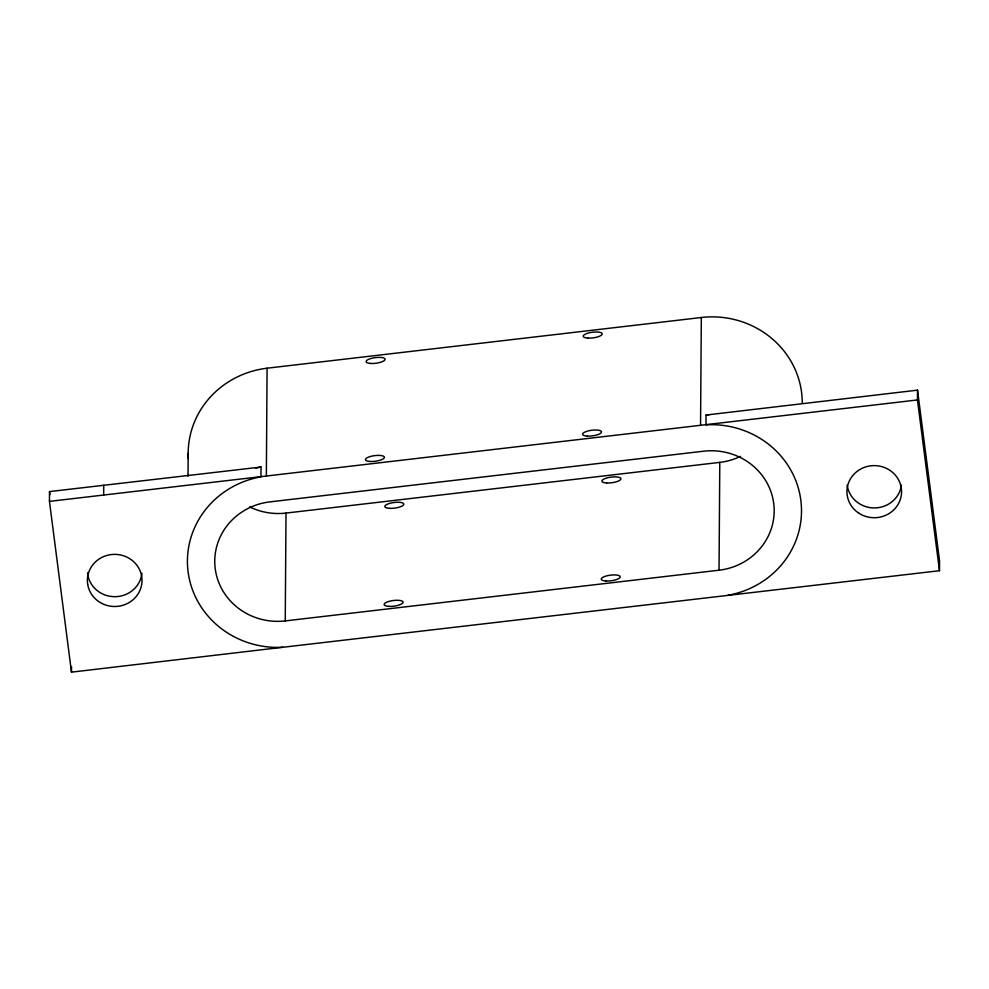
<?xml version="1.0" encoding="UTF-8"?>
<svg xmlns="http://www.w3.org/2000/svg" width="989" height="989" viewBox="0 0 989 989"><rect width="100%" height="100%" fill="white"/><g stroke="black" fill="none" stroke-linecap="round" stroke-linejoin="round"><path stroke-width="1.48" d="M282.941 647.263L71.48 672.149L49.45 501.374L49.524 491.582L261.034 467.031L260.96 476.834A90.147 86.018 0.4 0 0 188.095 571.852A90.147 86.018 0.4 0 0 282.941 647.263L939.476 570.715L939.55 560.911L917.52 390.148L706.059 415.034L705.985 424.825A90.147 86.018 0.4 0 1 800.83 500.249A90.147 86.018 0.4 0 1 727.966 595.267M71.48 672.149L71.517 666.537M49.45 501.374L103.672 495.044L103.746 485.24M188.021 476.216L188.182 453.234M103.672 495.044L266.35 476.03L267.092 368.205L703.908 317.209A90.147 86.018 0.4 0 1 802.264 403.203M285.252 620.907A62.826 59.958 0.4 0 1 215.219 568.675A62.826 59.958 0.4 0 1 269.898 501.88L703.686 451.194A62.826 59.958 0.4 0 1 773.719 503.413A62.826 59.958 0.4 0 1 719.04 570.208L285.252 620.907L286.006 513.081A62.826 59.958 0.4 0 1 249.624 506.887M266.35 476.03L700.558 425.295L701.312 317.469M719.04 570.208L719.794 462.382A62.826 59.958 0.4 0 0 740.464 456.399M939.476 570.715L917.458 399.952L917.52 390.148M267.092 368.205L264.508 368.551A90.147 86.018 0.4 0 0 188.343 458.636M917.458 399.952L700.558 425.295M286.006 513.081L719.794 462.382M49.524 491.582L49.907 494.624M87.551 572.891L87.749 574.522A27.321 26.073 0.4 0 0 115.441 596.676A27.321 26.073 0.4 0 0 141.934 573.261M706.059 415.034A90.147 86.018 0.4 0 1 708.878 414.91M255.496 468.193A90.147 86.018 0.4 0 1 261.034 467.031M901.399 485.228A27.321 26.073 0.4 0 1 874.227 507.938A27.321 26.073 0.4 0 1 847.202 485.03M87.675 584.326L87.477 582.694A27.321 26.073 0.4 0 1 125.702 556.572A27.321 26.073 0.4 0 1 131.29 601.139A27.321 26.073 0.4 0 1 87.675 584.326M370.776 363.458A9.556 2.831 -7.4 0 0 385.104 359.341A9.556 2.831 -7.4 0 0 370.962 358.488A9.556 2.831 -7.4 0 0 370.776 363.458M587.961 338.09A9.556 2.831 -7.4 0 0 602.214 333.948A9.556 2.831 -7.4 0 0 587.998 333.132A9.556 2.831 -7.4 0 0 587.961 338.09M587.281 436.112A9.556 2.831 -7.4 0 0 601.522 431.97A9.556 2.831 -7.4 0 0 587.318 431.155A9.556 2.831 -7.4 0 0 587.281 436.112M370.096 461.48A9.556 2.831 -7.4 0 0 384.424 457.363A9.556 2.831 -7.4 0 0 370.282 456.51A9.556 2.831 -7.4 0 0 370.096 461.48M388.788 606.368A9.556 2.831 -7.4 0 0 403.116 602.264A9.556 2.831 -7.4 0 0 388.974 601.399A9.556 2.831 -7.4 0 0 388.788 606.368M389.468 508.346A9.556 2.831 -7.4 0 0 403.796 504.242A9.556 2.831 -7.4 0 0 389.654 503.376A9.556 2.831 -7.4 0 0 389.468 508.346M606.653 482.978A9.556 2.831 -7.4 0 0 620.907 478.837A9.556 2.831 -7.4 0 0 606.69 478.021A9.556 2.831 -7.4 0 0 606.653 482.978M605.973 581A9.556 2.831 -7.4 0 0 620.214 576.859A9.556 2.831 -7.4 0 0 605.997 576.055A9.556 2.831 -7.4 0 0 605.973 581M859.058 513.328A27.321 26.073 0.4 0 0 901.498 493.412A27.321 26.073 0.4 0 0 862.173 468.279A27.321 26.073 0.4 0 0 859.058 513.328"/></g></svg>
